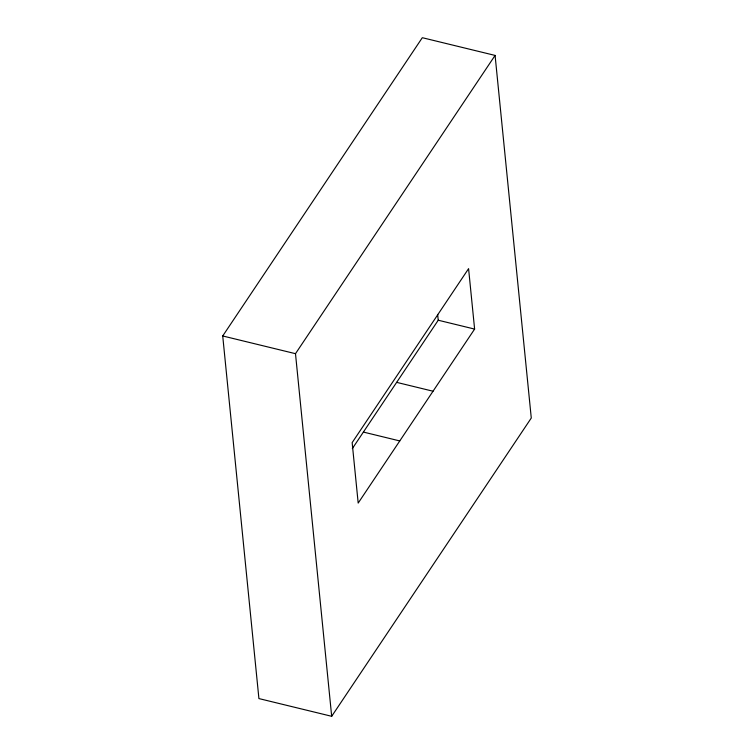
<?xml version="1.0" encoding="UTF-8"?>
<svg xmlns="http://www.w3.org/2000/svg" width="754" height="754" viewBox="0 0 754 754"><rect width="100%" height="100%" fill="white"/><g stroke="black" fill="none" stroke-linecap="round" stroke-linejoin="round"><path stroke-width="1.13" d="M222.722 335.964L422.315 37.7L495.086 55.419L531.278 418.036L331.685 716.3L258.914 698.581L222.722 335.964L295.493 353.683L495.086 55.419M352.335 448.583L438.234 320.224L437.65 314.418M474.615 329.083L358.188 503.069L352.156 442.636L468.583 268.65L474.615 329.083L438.234 320.224M396.651 382.363L433.032 391.222M363.381 432.07L399.761 440.93M295.493 353.683L331.685 716.3"/></g></svg>
